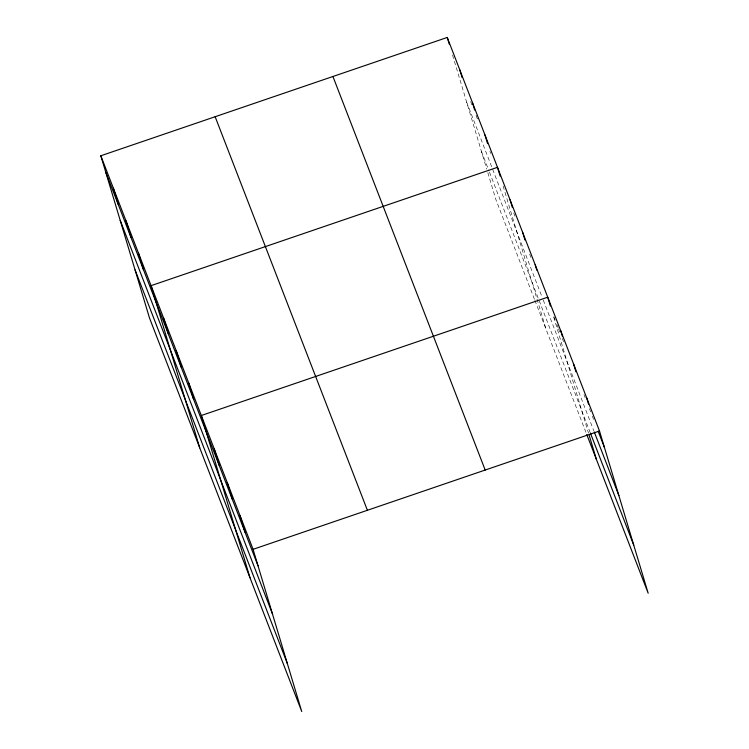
<?xml version="1.0" encoding="UTF-8"?>
<svg xmlns="http://www.w3.org/2000/svg" width="749" height="749" viewBox="0 0 749 749"><rect width="100%" height="100%" fill="white"/><g stroke="black" fill="none" stroke-linecap="round" stroke-linejoin="round"><path stroke-width="0.56" stroke-dasharray="3.75 2.81" d="M470.615 101.555L471.87 104.794M476.064 115.618L477.319 118.866L476.327 115.571M489.874 151.335L490.717 153.498M513.739 213.025L515.003 216.274M529.655 254.154L530.91 257.394M553.932 316.911L555.187 320.151M556.853 324.467L558.108 327.706M558.529 328.783L559.775 332.022M562.284 338.492L563.538 341.731M583.995 394.601L585.241 397.841M589.416 408.636L590.671 411.875M592.337 416.191L593.592 419.421M466.627 102.033L541.986 296.838M543.25 300.077L593.826 430.834M481.495 151.579L489.031 171.062M489.443 172.148L589.912 431.827M534.44 299.244L495.922 199.674L487.065 170.163M534.861 300.33L586.355 433.446M553.67 316.958L588.536 433.184M503.094 185.986L546.161 329.551M452.527 55.023L486.738 169.068"/><path stroke-width="1.12" d="M100.825 155.773L253.078 549.326L301.753 711.55L149.5 318.007L100.825 155.773L447.247 37.45L599.5 430.993L648.175 593.227L586.776 434.523M253.078 549.326L599.5 430.993M598.189 431.293L604.443 447.481M594.247 431.911L618.88 495.576M590.324 432.903L633.748 545.132M332.931 76.501L485.183 470.044M215.15 116.732L367.403 510.275M105.768 172.261L258.021 565.804M120.205 220.356L272.458 613.899M135.073 269.912L287.316 663.455M586.561 397.55L588.536 404.142M573.622 364.098L575.925 371.785M560.683 330.646L562.33 336.142M550.375 305.985L547.734 297.194L201.312 415.517L249.988 577.741M589.191 435.366L596.41 459.418M535.179 264.725L536.827 270.22M522.615 232.256L524.927 239.952M510.05 199.786L512.363 207.482M500.135 176.109L497.495 167.317L151.073 285.65L199.74 447.874M484.931 134.857L487.571 143.639M472.376 102.388L474.679 110.075M459.811 69.919L462.114 77.606M447.247 37.45L449.231 44.041M240.139 515.874L245.082 532.352M227.2 482.422L232.143 498.9M214.251 448.969L219.204 465.457M188.757 383.048L193.701 399.535M176.193 350.579L181.136 367.066M163.628 318.119L168.581 334.597M138.509 253.181L143.452 269.659M125.954 220.712L130.897 237.199M113.389 188.242L118.333 204.73"/></g></svg>
